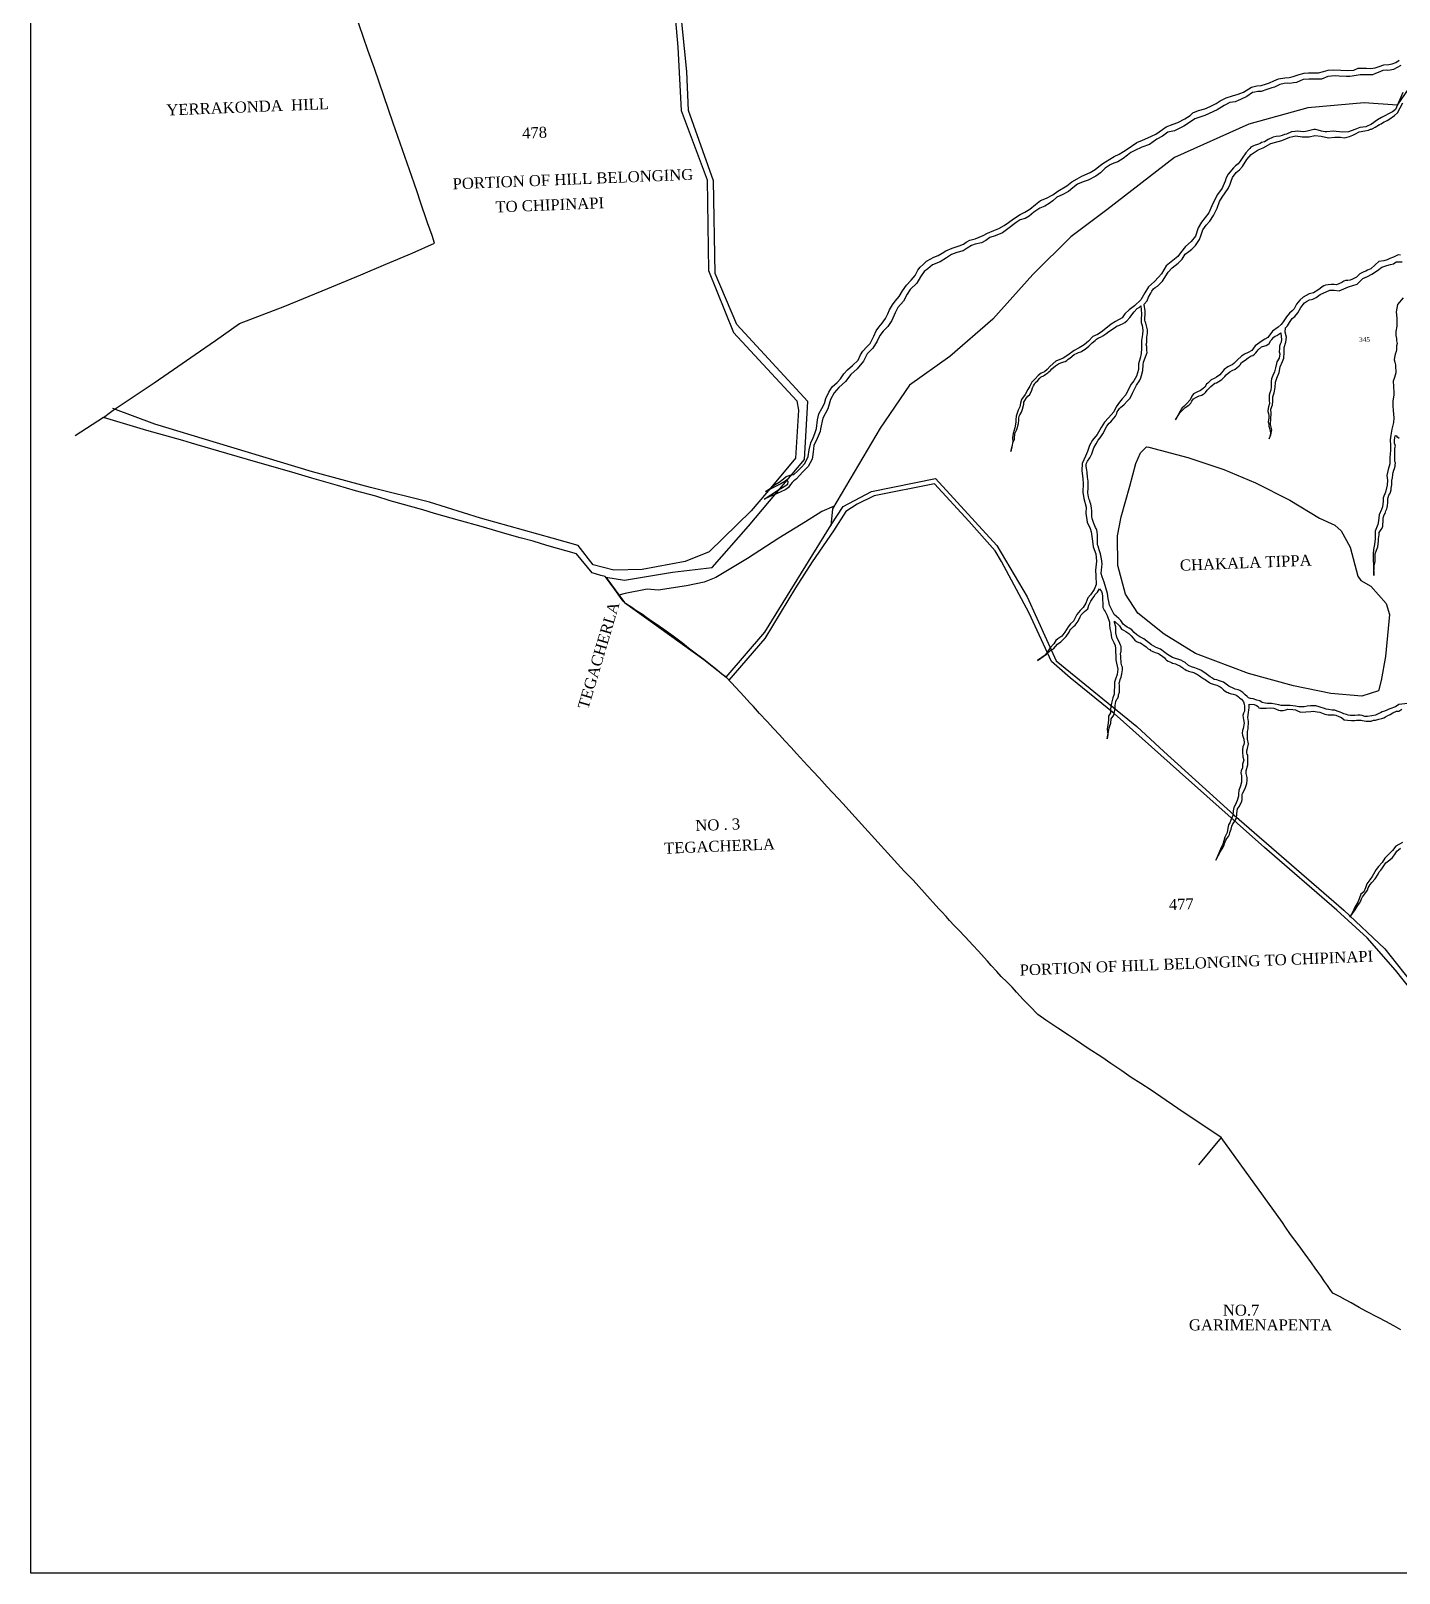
# Model space of a CAD drawing. Header units: inches. Extents: x 52 to 875, y -20 to 782.
# Drawn here: x 52.2 to 424.8, y -19.7 to 400.4 of the extents above; entities that cross this region are included whole.
import ezdxf

# ---------------------------------------------------------------- set-up
doc = ezdxf.new("R2010")
doc.units = ezdxf.units.IN
doc.header["$MEASUREMENT"] = 0
for name, pattern in [('ACAD_ISO02W100', [15, 12, -3]), ('ACAD_ISO07W100', [3, 0, -3]), ('BORDER', [1.75, 0.5, -0.25, 0.5, -0.25, 0, -0.25])]:
    doc.linetypes.add(name, pattern=pattern)
for name, color, linetype in [('CARTTRACK', 30, 'ACAD_ISO02W100'), ('HILL', 8, 'Continuous'), ('NALA', 4, 'Continuous'), ('SURVEY_BND', 7, 'Continuous'), ('SURVEY_NO', 7, 'Continuous')]:
    doc.layers.add(name, color=color, linetype=linetype)
doc.layers.add('FOOTPATH', color=150, linetype='ACAD_ISO07W100', lineweight=30)
doc.layers.add('VILL_BOUNDARY', color=6, linetype='BORDER', lineweight=30)
doc.styles.get("Standard").update_dxf_attribs({"font": 'TIMES.TTF'})

msp = doc.modelspace()

# ---------------------------------------------------------------- linework, layer by layer
at = {"linetype": 'ByBlock', "lineweight": 30}
msp.add_lwpolyline([(52.23, 782.18), (875.42, 782.18), (875.42, -19.69), (52.23, -19.69)], close=True, dxfattribs=at)
at = {"layer": 'CARTTRACK', "linetype": 'ByBlock'}
msp.add_lwpolyline([(429.42, 387.63), (424.3, 380.12), (415.24, 380.75), (399.93, 379.45), (383.85, 374.97), (363.6, 365.91), (345.19, 351.65), (335.37, 344.25), (325.01, 334.05), (314.12, 321.88), (302.46, 311.69), (291.51, 303.89), (283.5, 292.16), (270.47, 270.15), (270.05, 265.52)], dxfattribs=at)
at = {"layer": 'FOOTPATH', "linetype": 'ByBlock'}
msp.add_lwpolyline([(270.94, 270.95), (267.58, 269.5), (263.16, 266.63), (255.87, 262.21), (247.39, 256.7), (238.78, 251.47), (235.53, 250.18), (230.76, 249.2), (223.03, 248.04), (220, 248.3), (214.08, 247.17), (212.34, 246.65)], dxfattribs=at)
at = {"layer": 'HILL', "linetype": 'ByBlock'}
for points in [[(227.16, 410.49), (228.38, 395.9), (229.31, 378.64), (236.37, 359.8), (236.78, 335.08), (243.54, 318.26), (260.75, 299.6), (261.22, 297.07), (260.4, 283.97), (254.61, 277.03), (248.39, 269.69), (236.89, 258.46), (230.38, 255.87), (218.66, 253.69), (210.96, 253.46), (205.3, 254.96), (201.28, 260.19), (194.15, 262.19), (174.7, 267.61), (160.74, 271.97), (144.74, 276.01), (128.89, 280.25), (102.8, 288.14), (86.03, 293.25), (74.54, 297.5)], [(356.65, 286.99), (367.26, 284.21), (377.04, 280.94), (385.68, 277.25), (395.01, 272.58), (403.13, 267.64), (407.24, 265.7), (409.04, 264.23), (411.42, 259.73), (413.54, 251.85), (414.37, 250.68), (417.04, 249.13), (421.27, 244.44), (422.16, 241.38), (421.1, 229.99), (419.87, 223.45), (419.14, 220.61), (414.62, 219.15), (406.23, 219.88), (396.01, 221.94), (383.75, 225.38), (369.32, 230.81), (360.8, 236.01), (353.6, 241.75), (350.29, 246.99), (348.23, 254.77), (348.14, 262.88), (349.08, 268.04), (351.45, 276.35), (353.13, 282.52), (354.38, 285.48), (355.99, 287.08), (356.65, 286.99)], [(435.35, 129.98), (423.78, 144.57), (416.12, 153.33), (407.83, 160.88), (388.09, 177.98), (365.01, 198.52), (347.2, 214.44), (335.21, 224.15), (330.15, 228.58), (324.01, 241.81), (316.53, 255.89), (314.78, 258.75), (307.6, 266.79), (298.31, 277), (281.86, 273.74), (277.26, 271.42), (274.16, 269.46), (270.77, 264.21), (264.97, 255.71), (260.41, 248.64), (252.1, 234.86), (242.3, 223.55)]]:
    msp.add_lwpolyline(points, dxfattribs=at)
at = {"layer": 'NALA'}
for points in [[(425.27, 390.94), (423.27, 389.88), (422.38, 389.68), (421.64, 389.61), (421.23, 389.68), (420.33, 389.54), (419.04, 389.02), (418.34, 388.73), (417.5, 388.39), (416.55, 388.37), (415.35, 388.43), (414.15, 388.39), (412.02, 388), (411.38, 387.91), (410.43, 387.91), (408.42, 388.02), (407.36, 388.16), (405.37, 387.93), (403.65, 387.23), (402.54, 387.23), (400.19, 387.23), (398.7, 387.16), (397.82, 386.75), (396.83, 386.35), (396.01, 386.17), (394.99, 386.03), (394.34, 386.08), (393.46, 386.03), (392.28, 385.78), (390.83, 385.08), (390.13, 384.81), (388.73, 384.37), (387.21, 383.86), (386.31, 383.83), (385.54, 383.7), (384.91, 383.54), (383.3, 382.48), (381.57, 381.65), (380.95, 381.37), (380.12, 381.08), (378.68, 380.83), (377.16, 380.08), (375.21, 378.9), (371.89, 377.3), (369.17, 376.37), (368.28, 375.8), (366.2, 374.42), (363.63, 373.11), (361.78, 372.77), (360.4, 371.7), (358.81, 370.85), (356.78, 369.38), (354.72, 368.7), (352.85, 367.83), (351.75, 367.26), (350.81, 366.5), (349.69, 365.63), (348.16, 364.73), (347.15, 364.29), (346.1, 363.9), (344.77, 362.98), (343.47, 361.66), (342.17, 360.75), (340.11, 359.73), (338.75, 359.23), (337.18, 358.59), (335.97, 357.65), (334.74, 356.63), (333.04, 355.73), (331.58, 355.05), (330.53, 354.07), (329.5, 353.36), (328.35, 352.6), (326.96, 352.06), (325.32, 350.98), (324.01, 349.86), (322.93, 349.22), (321.63, 348.88), (320.53, 348.15), (318.25, 346.43), (316.79, 345.35), (314.82, 344.55), (313.33, 344.09), (312.3, 343.27), (311.12, 342.68), (309.37, 342.24), (308.32, 341.9), (307.2, 341.22), (306.08, 340.44), (304.37, 339.98), (302.93, 339.49), (301.56, 338.57), (299.82, 337.49), (297.74, 336.6), (296.46, 335.55), (295.49, 334.79), (294.49, 333.34), (293.44, 331.64), (291.63, 329.9), (290.86, 328.63), (289.87, 326.72), (288.32, 325), (287.61, 323.61), (286.64, 321.45), (285.55, 319.81), (284.29, 318.6), (283.38, 317.42), (282.71, 315.9), (281.48, 313.93), (279.97, 312.43), (278.94, 310.43), (277.25, 308.33), (275.46, 306.82), (274.03, 304.88), (272.24, 303.28), (270.95, 301.82), (269.92, 300), (269.24, 297.45), (267.88, 294.89), (267.23, 291.94), (267.17, 291.21), (266.37, 289.33), (265.44, 287.42), (265.21, 285.63), (264.98, 283.71), (263.85, 281.69), (262.42, 280.26), (261.48, 279.24), (260.69, 278.36), (260.26, 278), (259.96, 277.78), (259.53, 277.35), (259.1, 276.83), (258.5, 275.98), (257.83, 275.47), (256.22, 274.76), (254.84, 274.13), (253.28, 273.45), (253.04, 273.41), (251.87, 272.81), (255.79, 275.35), (256.88, 276.02), (258.31, 276.93), (258.45, 277.63), (258.06, 278.08), (257.5, 277.66), (256.47, 277.02), (255.52, 276.54), (252.27, 274.95)], [(252.27, 274.95), (254.08, 276.05), (254.91, 276.78), (255.99, 277.46), (257.2, 278.32), (257.93, 279.03), (258.95, 279.33), (259.97, 279.57), (260.98, 280.49), (261.96, 281.45), (262.98, 282.5), (263.91, 284.48), (264.19, 286.26), (264.61, 288.2), (265.24, 289.51), (265.66, 290.67), (266.11, 292.04), (266.4, 294.43), (266.8, 296.05), (267.64, 297.51), (268.31, 298.91), (268.71, 300.26), (269.52, 301.96), (270.44, 303.39), (271.78, 304.59), (272.65, 305.61), (273.63, 307), (274.62, 308.05), (275.94, 309.21), (277.45, 310.69), (278.16, 312.13), (278.76, 313.11), (279.89, 314.35), (280.79, 315.26), (281.3, 316.34), (281.79, 317.21), (282.43, 318.63), (283.15, 319.64), (284.07, 320.76), (284.95, 322.06), (285.59, 323.27), (286.01, 324.42), (286.8, 325.79), (287.58, 326.75), (288.69, 328), (289.59, 329.54), (290.67, 331.08), (291.93, 332.48), (293, 333.78), (293.78, 335.19), (294.37, 336.01), (295.18, 336.77), (296.13, 337.65), (298.12, 338.77), (299.26, 339.21), (300.39, 339.84), (301.35, 340.47), (303.1, 341.16), (305.04, 341.84), (306.14, 342.29), (306.9, 342.83), (307.94, 343.39), (309.34, 343.72), (310.4, 344.14), (311.56, 344.59), (312.71, 345.3), (314.39, 346.03), (315.82, 346.5), (317.23, 347.37), (318.45, 348.18), (319.76, 349.21), (321.6, 350.31), (322.92, 351.01), (324.25, 351.81), (325.75, 353.05), (327.1, 354.14), (328.75, 354.79), (330.51, 355.69), (331.89, 356.74), (334.29, 358.2), (335.69, 359.21), (337.11, 360.08), (338.44, 360.79), (340.69, 361.81), (342.04, 362.63), (343.06, 363.39), (344.1, 364.22), (344.86, 364.74), (347.2, 366.15), (348.57, 366.81), (349.71, 367.48), (350.72, 368.14), (353.35, 370), (354.87, 370.6), (356.4, 371.26), (358.51, 372.25), (360.4, 373.47), (361.36, 374.25), (363.28, 374.98), (364.55, 375.45), (366.48, 376.45), (367.9, 377.34), (368.65, 378.01), (370.16, 378.69), (371.89, 379.17), (373.38, 379.74), (374.98, 380.57), (376.04, 381.28), (377.73, 382.13), (379.46, 382.67), (380.94, 383.16), (382.4, 383.67), (383.86, 384.54), (384.61, 385.01), (386.01, 385.37), (387.22, 385.53), (388.41, 385.82), (389.46, 386.17), (390.71, 386.78), (391.96, 387.28), (393.64, 387.6), (394.89, 387.66), (395.94, 387.9), (397.53, 388.48), (398.95, 388.89), (400.07, 388.96), (401.07, 388.96), (402.83, 388.97), (404.24, 389.34), (405.5, 389.67), (406.98, 389.78), (408.91, 389.65), (410.72, 389.57), (412.47, 389.71), (413.66, 390.19), (414.98, 390.25), (415.89, 390.24), (417, 390.16), (418.25, 390.32), (419.36, 390.65), (420.61, 391.13), (421.95, 391.25), (422.93, 391.39), (423.9, 391.77), (424.83, 392.36)], [(425.8, 383.59), (423.79, 378.92), (422.94, 378.34), (421.93, 377.81), (420.93, 377.22), (419.97, 376.75), (418.86, 376.11), (417.27, 374.95), (415.7, 374.26), (414.06, 374.09), (412.71, 373.52), (411.04, 372.91), (409.41, 372.8), (406.86, 373.05), (405.12, 372.84), (404.62, 372.85), (404.08, 372.99), (403.67, 373.09), (403.4, 373.17), (403.05, 373.25), (402.76, 373.33), (402.06, 373.46), (401.53, 373.46), (399.75, 373.06), (399.33, 372.97), (398.63, 372.91), (397.22, 373.07), (396.48, 372.97), (395.52, 372.87), (394.14, 372.22), (393.57, 372.1), (392.93, 371.9), (392.32, 371.72), (391.34, 371.59), (390.52, 371.42), (389.09, 370.82), (388.09, 370.18), (387.35, 369.93), (386.95, 369.73), (386.54, 369.55), (385.97, 369.33), (385.56, 369.27), (385.1, 369.09), (384.45, 368.71), (384.17, 368.32), (383.85, 368.1), (383.04, 367.18), (382.04, 365.71), (381.49, 364.88), (381, 364.16), (380.21, 363.59), (379.7, 363.03), (378.28, 361.33), (377.7, 360.32), (377.44, 359.41), (376.58, 357.56), (375.29, 355.77), (374.05, 353.34), (372.96, 350.82), (370.94, 348.31), (370.06, 346.72), (369.31, 344.45), (368.2, 342.97), (366.64, 341.6), (365.22, 339.9), (364.5, 338.95), (363.13, 337.79), (361.39, 336.37), (360.07, 334.23), (359.3, 333.3), (358.14, 332.07), (356.53, 330.69), (355.58, 329.02), (354.49, 327.1), (352.7, 325.51), (351.26, 324.4), (350.12, 323.29), (349.36, 322.22), (347.6, 321.24), (346.37, 320.49), (343.99, 318.54), (343.41, 318.09), (342.63, 317.68), (341.39, 317.12), (340.19, 315.81), (339.05, 314.86), (337.7, 314.02), (336.31, 313.33), (334.59, 312.02), (333.32, 311.27), (331.35, 310.37), (329.8, 309.02), (328.97, 308.13), (328.27, 307.49), (327.32, 307.11), (326.51, 306.46), (325.67, 305.63), (324.82, 304.73), (324.22, 303.64), (323.7, 302.66), (322.95, 301.3), (321.94, 299.93), (321.69, 298.98), (321.54, 297.93), (321.1, 297.06), (320.8, 296.23), (320.47, 295.39), (320.44, 294.54), (320.42, 293.75), (320.15, 292.27), (319.95, 291.62), (319.66, 290.72), (319.53, 289.54), (319.58, 288.54), (319.3, 287.04), (319.05, 285.76), (319.51, 287.62), (319.7, 288.38), (320.06, 289.1), (320.06, 289.75), (320.11, 290.25), (320.13, 290.75), (320.41, 291.21), (320.74, 291.82), (321.17, 293.44), (321.22, 294.36), (321.22, 294.89), (321.33, 295.39), (321.54, 295.81), (321.95, 296.55), (322.26, 297.33), (322.58, 298.66), (322.61, 299.25), (322.85, 299.74), (323.36, 300.42), (323.65, 300.88), (324.22, 301.37), (324.78, 302.48), (324.92, 303.15), (325.24, 303.66), (325.48, 304.18), (325.71, 304.49), (326.43, 305.15), (326.92, 305.82), (327.32, 306.14), (327.92, 306.42), (328.24, 306.61), (328.61, 306.83), (329.17, 307.23), (329.41, 307.49), (329.84, 307.88), (330.21, 308.28), (331.25, 309.15), (332, 309.64), (332.72, 309.97), (333.45, 310.25), (333.87, 310.29), (334.31, 310.61), (334.65, 310.91), (335.09, 311.25), (336.31, 312.23), (337.11, 312.59), (337.53, 312.73), (338.11, 312.95), (338.4, 313.15), (338.87, 313.41), (339.29, 313.68), (340.3, 314.46), (341.18, 315.42), (342.01, 316.06), (342.39, 316.39), (342.94, 316.75), (343.48, 316.98), (344.07, 317.29), (344.93, 317.85), (345.71, 318.53), (347.04, 319.33), (347.64, 319.79), (348.03, 319.99), (348.49, 320.14), (349.02, 320.35), (349.5, 320.59), (350.06, 320.96), (350.65, 321.41), (351.47, 322.33), (352.65, 323.8), (353.46, 324.72), (354.03, 325.05), (354.47, 325.5), (354.61, 323.34), (354.53, 321.79), (354.58, 320.97), (354.78, 320.1), (354.99, 318.83), (354.88, 317.65), (354.6, 316.08), (354.61, 314.84), (354.62, 313.89), (354.54, 312.51), (354.25, 311.24), (353.78, 309.66), (353.81, 309.05), (353.81, 308.11), (353.27, 306.29), (352.54, 305.05), (351.87, 304.11), (351.24, 303.17), (350.34, 301.26), (349.42, 300.19), (348.65, 299.26), (347.7, 298.01), (347.11, 296.65), (345.65, 295), (344.53, 293.82), (343.68, 292.3), (342.61, 290.48), (341.3, 288.93), (340.5, 287.41), (339.94, 285.84), (339.36, 284.51), (338.51, 282.58), (338.4, 280.61), (338.63, 278.4), (338.73, 277.07), (338.63, 274.71), (338.9, 273.02), (339.56, 270.66), (339.51, 269), (339.86, 266.58), (340.68, 264.79), (340.96, 263.89), (341.28, 261.36), (341.46, 259.81), (342.18, 257.9), (342.37, 255.97), (342.14, 253.46), (342.17, 251.96), (342.26, 249.6), (341.77, 248.24), (340.79, 246.77), (340.03, 245.91), (339.51, 244.53), (338.77, 243.32), (337.95, 242.52), (337.06, 241.37), (336.15, 239.61), (335.35, 238.85), (334.63, 238.05), (333.78, 236.6), (332.91, 235.55), (331.84, 234.8), (331.36, 234.3), (330.78, 233.4), (329.8, 232.31), (328.37, 230.32), (326.32, 228.9), (328.81, 230.57), (329.88, 231.56), (330.66, 232.03), (331.77, 233.32), (332.7, 233.97), (333.49, 234.75), (334.12, 235.41), (334.99, 236.59), (335.17, 237.06), (335.42, 237.41), (335.78, 237.78), (336.16, 238.13), (336.6, 238.52), (337.38, 239.61), (337.98, 240.81), (338.22, 241.3), (338.68, 241.76), (339.16, 242.26), (340.01, 242.97), (340.31, 243.94), (340.61, 244.51), (340.89, 245.07), (341.2, 245.62), (341.63, 246.24), (342.01, 246.9), (342.65, 247.49), (343.21, 248.41), (343.78, 247.64), (343.96, 247.09), (343.98, 246.33), (344.04, 245.48), (344.07, 244.43), (344.13, 243.35), (344.46, 242.63), (344.78, 242.2), (345.27, 241.13), (345.89, 239.28), (345.9, 238.5), (345.99, 237.57), (346.26, 236.5), (346.5, 235.05), (346.77, 234.52), (347.11, 233.78), (347.43, 232.99), (347.52, 232.16), (347.59, 231.48), (347.65, 229.95), (347.68, 229.04), (347.86, 228.18), (348.17, 226.48), (347.98, 225.06), (347.57, 223.84), (347.33, 222.96), (347.28, 222.25), (347.29, 221.76), (347.19, 220.58), (347.22, 219.74), (346.87, 218.68), (346.51, 217.22), (346.24, 215.74), (346.17, 214.67), (345.64, 213.68), (345.65, 212.82), (345.58, 211.79), (345.29, 210.29), (345.44, 208.74), (345.28, 207.54), (345.71, 209.96), (345.94, 210.85), (346.26, 211.85), (346.35, 212.96), (347.1, 214), (347.29, 214.88), (347.5, 215.8), (347.5, 216.62), (347.64, 217.72), (347.9, 218.32), (348.16, 218.6), (348.42, 219.13), (348.42, 219.52), (348.66, 220.29), (348.64, 220.79), (348.64, 221.39), (348.63, 221.75), (348.61, 222.2), (348.58, 222.68), (348.71, 223.22), (348.86, 223.73), (349.06, 224.35), (349.21, 224.81), (349.32, 225.26), (349.4, 225.75), (349.43, 226.31), (349.44, 227.04), (349.31, 227.44), (349.19, 227.79), (349.14, 228.18), (349.14, 228.56), (349.06, 228.81), (349, 229.3), (348.97, 229.86), (349.01, 230.12), (348.94, 230.65), (349.15, 231.38), (349.1, 231.98), (349.1, 232.44), (349.09, 232.7), (348.9, 233.1), (348.74, 233.51), (348.62, 233.82), (348.14, 234.79), (347.96, 235.26), (347.62, 236.45), (347.62, 237.04), (347.62, 238.06), (347.32, 239.19), (347.27, 239.61), (348.62, 238.3), (349.16, 237.45), (349.77, 237.1), (350.42, 236.77), (351.15, 236.22), (351.84, 235.64), (352.34, 234.99), (352.81, 234.43), (353.29, 234.07), (353.91, 233.79), (354.36, 233.65), (354.72, 233.4), (355.28, 233.06), (355.9, 232.6), (356.49, 232.06), (356.93, 231.84), (357.11, 231.64), (357.58, 231.38), (358.39, 231.09), (359.04, 230.91), (359.26, 230.79), (359.55, 230.6), (359.88, 230.37), (360.34, 230.04), (360.9, 229.57), (361.19, 229.26), (361.45, 228.97), (361.93, 228.69), (362.78, 228.35), (363.11, 228.17), (363.58, 228.06), (363.91, 227.93), (364.41, 227.72), (365.05, 227.46), (365.64, 227.06), (365.88, 226.91), (366.18, 226.65), (366.42, 226.5), (366.8, 226.21), (367.45, 225.94), (368.04, 225.79), (368.56, 225.68), (369.03, 225.53), (369.36, 225.38), (369.64, 225.24), (369.91, 225.06), (370.43, 224.73), (370.84, 224.47), (371.35, 224.08), (371.58, 223.91), (372, 223.68), (372.32, 223.41), (372.69, 223.13), (373.13, 222.86), (373.35, 222.75), (373.57, 222.62), (373.85, 222.53), (374.12, 222.48), (374.82, 222.29), (375.15, 222.18), (375.68, 221.92), (376.03, 221.73), (376.31, 221.57), (376.64, 221.22), (376.99, 220.86), (377.41, 220.52), (377.87, 220.3), (378.2, 220.14), (378.52, 220.02), (378.8, 219.91), (379.16, 219.77), (379.56, 219.68), (380.24, 219.53), (380.63, 219.38), (381.07, 219.02), (381.42, 218.66), (381.84, 218.31), (382.37, 217.66), (382.58, 217.03), (382.73, 216.42), (382.73, 215.63), (382.65, 215.1), (382.42, 214.54), (382.23, 213.89), (382.37, 212.82), (382.6, 211.85), (382.35, 210.4), (382.14, 209.79), (382.02, 209.12), (382.1, 208.59), (382.5, 207.46), (382.56, 206.43), (382.5, 205.99), (382.25, 205.36), (382.14, 204.56), (382.1, 203.93), (382.27, 202.61), (382.46, 201.75), (382.18, 200.67), (382.12, 199.63), (381.76, 198.85), (381.72, 198.31), (381.83, 197.46), (381.91, 196.89), (381.87, 195.74), (381.6, 194.71), (381.11, 193.45), (381.05, 192.59), (381.05, 191.92), (380.72, 190.76), (380.13, 189.45), (379.79, 188.8), (379.56, 187.92), (379.52, 186.66), (379.01, 185.4), (378.66, 184.66), (378.34, 184.08), (378.19, 183.22), (377.98, 182.02), (377.31, 180.74), (377.02, 179.75), (376.83, 178.87), (376.62, 178.43), (376.37, 177.96), (375.72, 176.43), (374.88, 174.46), (376.16, 176.89), (376.58, 177.58), (377.04, 178.36), (377.27, 179.05), (377.59, 179.91), (377.9, 180.37), (378.32, 180.92), (378.64, 181.49), (378.72, 182.05), (379.08, 182.93), (379.25, 183.76), (379.48, 184.37), (379.83, 184.81), (380.13, 185.29), (380.42, 185.73), (380.59, 186.76), (380.59, 187.22), (380.67, 187.85), (380.82, 188.5), (381.37, 189.18), (381.51, 189.66), (381.96, 190.44), (382.02, 191.09), (382.04, 191.57), (382.04, 192.26), (382.1, 192.62), (382.88, 194.02), (383.28, 195.42), (383.41, 196.32), (383.43, 197.01), (383.11, 198.15), (383.13, 198.82), (383.59, 200.47), (383.6, 201.56), (383.6, 202.14), (383.6, 202.73), (383.55, 203.09), (383.39, 203.38), (383.3, 203.76), (383.3, 204.3), (383.47, 204.93), (383.78, 206.21), (383.49, 207.42), (383.53, 208.17), (383.47, 208.97), (383.47, 209.51), (383.66, 210.31), (383.79, 212.28), (383.58, 213.36), (383.64, 214.01), (383.76, 214.85), (383.85, 215.38), (383.93, 216.11), (383.95, 217.03), (385.3, 216.91), (385.93, 216.61), (386.39, 216.34), (386.6, 216.01), (387.08, 215.9), (388.55, 215.92), (389.7, 215.96), (390.65, 215.86), (391.11, 215.73), (391.93, 215.33), (392.39, 215.27), (393.25, 215.25), (393.97, 215.4), (394.49, 215.61), (395.83, 215.54), (396.57, 215.42), (397.28, 215.12), (398.06, 214.83), (400.75, 215.02), (401.36, 215.06), (402.45, 214.93), (403.17, 214.78), (404.15, 214.47), (404.55, 214.26), (405.44, 214.09), (406.38, 214.09), (407.09, 214.09), (407.53, 213.97), (408.35, 213.67), (409.07, 213.34), (409.8, 212.71), (410.69, 212.6), (411.86, 212.5), (412.7, 212.52), (413.17, 212.6), (413.69, 212.66), (414.45, 212.66), (414.84, 212.54), (415.29, 212.45), (415.79, 212.33), (416.33, 212.33), (417.15, 212.37), (417.83, 212.6), (418.4, 212.66), (419.24, 212.87), (420.1, 213.1), (420.65, 213.25), (421.09, 213.57), (421.72, 213.92), (422.33, 214.19), (423.1, 214.61), (424.07, 215.12), (424.68, 215.12), (425.49, 215.59)], [(428.74, 217.34), (424.75, 216.87), (423.81, 216.26), (422.25, 215.72), (420.84, 215.06), (420.17, 214.86), (419.71, 214.63), (419.22, 214.44), (418.34, 214.02), (417.37, 213.85), (416.15, 213.63), (415.42, 213.66), (414.72, 213.86), (414.14, 214), (413.57, 214.03), (412.7, 213.93), (411.58, 213.94), (410.88, 214), (410.44, 214.16), (409.76, 214.36), (409.21, 214.61), (408.73, 214.83), (407.91, 215.12), (407.24, 215.35), (406.56, 215.35), (405.6, 215.51), (404.88, 215.65), (404.17, 215.87), (403.56, 216.07), (403.03, 216.25), (402.14, 216.5), (400.69, 216.51), (399.75, 216.46), (398.9, 216.25), (398.19, 216.23), (397.46, 216.25), (396.54, 216.48), (395.12, 216.67), (394.59, 216.67), (393.88, 216.62), (392.64, 216.59), (392.02, 216.83), (390.06, 217.15), (388.94, 217.2), (388.29, 217.27), (387.54, 217.46), (387.26, 217.63), (386.82, 217.86), (386.07, 218.12), (385.05, 218.45), (384.33, 218.54), (383.79, 218.74), (383.41, 219.09), (382.89, 219.52), (382.19, 220.16), (381.42, 220.72), (380.98, 220.91), (380.18, 221.11), (379.8, 221.21), (378.42, 221.87), (376.99, 223), (376.15, 223.24), (375.58, 223.47), (375.12, 223.6), (374.45, 223.75), (373.95, 224.06), (373.31, 224.45), (372.25, 225.26), (370.84, 226.26), (370.1, 226.5), (369.16, 226.92), (368.28, 227.12), (367.44, 227.51), (366.54, 228.32), (365.85, 228.73), (365.6, 228.89), (363.12, 229.73), (361.73, 230.48), (360.96, 231.08), (359.81, 231.94), (358.64, 232.43), (357.36, 233.13), (356.51, 233.82), (355.25, 234.81), (354.15, 235.31), (353.35, 235.91), (352.67, 236.48), (352.04, 237.19), (351.24, 237.68), (350.71, 237.97), (350.12, 238.37), (349.65, 238.78), (349, 239.82), (348.44, 240.33), (347.21, 241.4), (346.95, 241.97), (346.64, 242.48), (345.94, 243.99), (345.71, 244.97), (345.52, 245.73), (345.41, 247.15), (344.49, 250.19), (343.94, 251.67), (343.7, 252.54), (343.86, 254.35), (343.92, 255.12), (343.84, 255.93), (343.76, 256.55), (343.47, 257.94), (343.14, 258.98), (342.85, 260), (342.7, 260.42), (342.66, 260.77), (342.68, 261.3), (342.68, 261.99), (342.69, 262.98), (342.55, 263.95), (342.46, 264.36), (342.28, 264.79), (342.12, 265.1), (341.6, 266.49), (341.19, 267.55), (341.12, 268.12), (341.1, 268.65), (341.09, 269.03), (341.09, 269.58), (341, 270.5), (340.81, 271.48), (340.66, 271.93), (340.58, 272.33), (340.41, 272.7), (340.17, 273.43), (340.05, 274.59), (340.12, 275.88), (340.12, 276.36), (340.12, 276.9), (340.09, 277.69), (339.97, 278.83), (339.84, 280.19), (339.77, 280.76), (339.64, 281.25), (339.59, 281.69), (339.58, 282.13), (339.66, 282.63), (339.98, 283.2), (340.61, 284.05), (341.11, 285.13), (341.67, 286.8), (342.33, 287.93), (342.83, 288.88), (343.35, 289.52), (344.14, 290.63), (345.18, 292.73), (345.82, 293.53), (346.33, 293.87), (346.69, 294.35), (347.53, 295.45), (347.88, 296.13), (348.06, 296.61), (348.28, 297), (348.64, 297.49), (348.92, 297.82), (349.94, 298.59), (350.78, 299.49), (351.57, 300.34), (352.22, 301.7), (352.62, 302.59), (353.31, 303.84), (353.62, 304.42), (353.94, 304.82), (354.16, 305.26), (354.46, 305.89), (354.65, 306.47), (355.01, 307.84), (355.03, 308.36), (355.06, 308.91), (355.06, 309.38), (355.22, 310.16), (355.87, 312), (356.16, 312.81), (356.12, 313.29), (356.05, 314.01), (356.05, 314.4), (355.95, 314.88), (356.07, 315.5), (356.13, 316.95), (356.27, 318.01), (356.29, 318.43), (356.25, 318.98), (356.22, 319.31), (356.01, 320.01), (355.78, 320.8), (355.61, 321.21), (355.58, 321.61), (355.58, 322.06), (355.65, 323.17), (355.65, 324.18), (355.54, 324.64), (355.49, 325.18), (355.39, 325.81), (355.36, 325.97), (356.2, 326.84), (356.52, 327.81), (357.21, 328.95), (357.45, 329.43), (357.88, 330.08), (358.33, 330.43), (358.98, 330.82), (360.32, 332.16), (361.88, 334.66), (362.96, 335.81), (363.8, 336.5), (364.67, 337.11), (365.75, 338.21), (366.55, 339.54), (367.5, 340.28), (368.34, 340.91), (369.38, 341.95), (370.46, 343.59), (370.89, 344.84), (371.31, 346.19), (372.25, 347.48), (373.27, 348.52), (374.29, 350.1), (375.2, 352.07), (375.84, 353.92), (376.58, 355.11), (378.24, 357.45), (378.75, 358.65), (379.08, 359.45), (379.38, 360.47), (380.42, 361.75), (381.37, 362.54), (382.15, 363.39), (383.34, 365.36), (384.46, 366.74), (386.39, 367.93), (387.77, 368.55), (389.87, 369.68), (392.88, 370.53), (395.02, 371.39), (396.62, 371.8), (398.39, 371.48), (400.31, 371.5), (401.8, 371.89), (403.55, 371.69), (405.59, 371.28), (407.25, 371.43), (408.85, 371.43), (409.83, 371.28), (411.3, 371.58), (412.19, 371.94), (412.92, 372.31), (413.95, 372.87), (415.48, 373.15), (416.43, 373.36), (417.02, 373.56), (417.31, 373.63), (417.62, 373.79), (418.3, 374.14), (419.48, 374.86), (419.94, 375.07), (420.29, 375.33), (420.69, 375.61), (421.16, 375.8), (421.55, 375.92), (422.03, 376.2), (423.5, 377.29), (424.35, 378.08), (425.79, 380.81)], [(425.2, 339.31), (424.49, 339.33), (423.27, 338.75), (422.29, 338.39), (421.55, 338), (420.59, 337.74), (419.3, 337.54), (418.31, 336.67), (417.06, 335.58), (416.14, 335.15), (415.76, 334.9), (415.17, 334.72), (414.78, 334.59), (414.06, 334.21), (413.17, 333.31), (412.05, 332.73), (411.48, 332.47), (410.79, 332.41), (410.22, 332.41), (409.7, 332.18), (409.22, 331.84), (407.73, 331.22), (407.08, 331.26), (406.3, 331.26), (405.47, 331.2), (404.77, 331.13), (404.32, 330.95), (403.86, 330.62), (403.32, 330.22), (402.61, 329.75), (401.45, 329.06), (400.25, 328.73), (399.47, 328.31), (398.66, 327.8), (397.72, 326.99), (396.84, 325.92), (396.21, 324.65), (395.68, 324.11), (394.94, 323.51), (394.08, 322.5), (393.25, 321.14), (392.7, 320.4), (391.81, 319.66), (390.35, 318.61), (389.04, 316.85), (388.26, 316.41), (387.48, 315.91), (386.85, 315.45), (385.58, 314.55), (384.65, 313.34), (383.66, 312.73), (382.7, 312.31), (381.89, 311.73), (380.78, 310.73), (379.78, 309.8), (379.3, 309.4), (378.87, 309.19), (378.18, 308.84), (377.17, 308.13), (375.93, 306.73), (375.06, 306.08), (374.4, 305.71), (373.65, 305.31), (372.66, 304.45), (372.37, 304.16), (371.88, 303.35), (371.42, 302.94), (371.05, 302.68), (370.69, 302.4), (370.3, 302.23), (370.05, 302.12), (368.82, 301.5), (368.31, 300.86), (367.88, 299.9), (366.88, 298.8), (366.49, 298.4), (366.15, 298.08), (365.74, 297.72), (365.47, 297.33), (365.21, 296.82), (363.86, 294.44), (365.1, 296.3), (366.55, 297.82), (367.51, 298.46), (368.03, 298.93), (368.35, 299.49), (368.82, 300.19), (369.42, 300.49), (370.31, 300.99), (371.11, 301.15), (371.41, 301.39), (371.83, 301.56), (372.1, 301.85), (372.55, 302.54), (373.55, 303.53), (374.61, 304.41), (375.08, 304.49), (375.54, 304.75), (376.5, 305.38), (377.01, 305.84), (377.35, 306.26), (377.66, 306.69), (378.67, 307.52), (379.29, 307.83), (380.16, 308.25), (380.61, 308.57), (381.19, 309.1), (381.48, 309.39), (381.91, 310.01), (382.83, 310.68), (383.66, 311.31), (384.48, 311.82), (384.99, 311.97), (385.39, 312.29), (385.75, 312.65), (386.18, 313.12), (386.41, 313.52), (387.34, 314.27), (388.22, 314.6), (388.59, 314.72), (389.04, 314.96), (389.38, 315.21), (389.86, 316.03), (390.14, 316.32), (390.67, 316.91), (391.04, 317.18), (391.51, 317.42), (392.55, 318.12), (392.71, 317.06), (392.78, 316.39), (392.63, 315.54), (392.42, 315.07), (392.21, 314.48), (392.19, 313.9), (392.17, 312.95), (392.3, 312.39), (392.16, 311.23), (391.52, 310.26), (391.4, 309.78), (391.11, 308.58), (390.82, 307.49), (390.44, 306.47), (390.06, 305.61), (389.94, 304.95), (389.94, 304.33), (389.95, 303.41), (389.82, 302.48), (389.59, 301.75), (389.36, 301.12), (389.38, 300.54), (389.42, 299.83), (389.48, 298.86), (389.24, 297.96), (389.01, 296.95), (389.07, 296.66), (389.21, 296.16), (389.29, 295.55), (389.27, 294.84), (389.09, 293.9), (389.29, 293.31), (389.33, 292.72), (389.5, 292.12), (389.7, 291.52), (389.73, 290.71), (389.36, 289.27), (389.89, 290.33), (390.11, 291.75), (389.77, 293.15), (389.88, 294.82), (389.91, 296.11), (389.9, 297.3), (390.32, 298.54), (390.4, 299.49), (390.44, 300.65), (390.77, 301.79), (391.04, 303.24), (391.1, 304.7), (391.53, 305.77), (392.15, 307.35), (392.37, 308.85), (393.01, 310.31), (393.36, 311.25), (393.48, 312.73), (393.46, 314.17), (393.96, 315.57), (394.09, 316.91), (393.74, 318.27), (393.83, 319.46), (394.43, 320.07), (394.91, 320.91), (395.64, 322.06), (396.42, 322.58), (397.22, 323.6), (398, 325.07), (399, 326.26), (399.6, 326.67), (400.37, 327.11), (400.92, 327.24), (401.29, 327.33), (402.19, 327.75), (403.29, 328.58), (405.89, 329.73), (407.08, 329.71), (408.42, 329.52), (411.04, 330.67), (413.4, 331.37), (414.9, 332.92), (416.21, 333.48), (417.38, 334.06), (418.9, 335.11), (420.08, 336.05), (421.41, 336.43), (422.42, 336.71), (423.24, 336.96), (424.01, 337.49), (425.66, 337.5)], [(425.9, 327.66), (424.36, 325.8), (423.98, 323.86), (424.17, 322.15), (424.18, 319.96), (423.88, 318.52), (423.88, 317.88), (423.9, 317.38), (424.07, 316.58), (424.08, 315.94), (424.22, 315.24), (424.06, 314.61), (424.06, 314.01), (424.07, 313.49), (423.99, 313.02), (423.73, 312.31), (423.52, 311.38), (423.47, 310.78), (423.63, 310.18), (423.79, 309.38), (423.8, 308.55), (423.85, 307.9), (423.85, 307.27), (423.54, 305.94), (423.21, 304.92), (423.29, 303.48), (423.39, 301.84), (423.33, 301.13), (423.08, 299.6), (423.09, 298.25), (423.15, 296.96), (423.38, 294.97), (423.28, 293.74), (422.82, 291.92), (422.49, 290.23), (422.36, 288.98), (422.42, 287.47), (422.4, 285.99), (422.35, 285.26), (422.3, 283.95), (422.29, 282.43), (421.82, 280.89), (421.44, 279.27), (421.6, 278), (421.54, 276.67), (421.04, 274.76), (420.45, 273.19), (420.45, 272.31), (420.23, 270.7), (420.01, 269.97), (419.37, 268.52), (419.18, 266.88), (418.96, 265.91), (418.29, 264.11), (418.26, 262.05), (418.07, 260.46), (417.83, 259.07), (417.73, 257.96), (417.75, 256.65), (417.77, 254.58), (417.87, 252.04), (417.99, 254.85), (418.27, 255.81), (418.26, 256.5), (418.23, 257), (418.23, 257.39), (418.3, 257.96), (418.65, 258.95), (419, 259.82), (419.19, 261.44), (419.19, 262.02), (419.35, 263.12), (419.38, 263.71), (419.88, 264.53), (420.2, 264.94), (420.36, 265.43), (420.35, 265.86), (420.41, 266.8), (420.41, 267.24), (420.43, 267.56), (420.54, 267.98), (420.69, 268.52), (420.98, 268.93), (421.14, 269.6), (421.43, 270.15), (421.53, 270.57), (421.58, 270.99), (421.7, 271.89), (421.72, 272.84), (421.85, 273.25), (421.99, 273.87), (422.22, 274.23), (422.48, 274.77), (422.61, 275.32), (422.66, 275.82), (422.77, 276.75), (422.79, 277.39), (422.8, 277.93), (422.89, 278.37), (422.99, 278.51), (423.09, 279.65), (423.18, 280.12), (423.39, 280.7), (423.55, 281.21), (423.67, 281.84), (423.67, 282.05), (423.8, 282.73), (423.66, 283.08), (423.63, 283.51), (423.63, 283.86), (423.63, 284.37), (423.63, 284.89), (423.61, 285.56), (423.58, 286.2), (423.6, 286.71), (423.76, 287.26), (423.56, 288.03), (423.56, 288.48), (423.54, 288.89), (423.58, 289.55), (423.69, 290.03), (424, 290.17), (424.21, 289.89), (424.82, 289.44)], [(425.68, 179.27), (423.86, 178.33), (422.94, 177.12), (421.94, 176.01), (420.9, 175.04), (420.18, 173.9), (419.15, 172.78), (418.51, 171.96), (417.43, 170.01), (416.78, 169.13), (415.99, 168.05), (415.63, 166.95), (415.16, 165.91), (414.35, 165.23), (413.6, 163.25), (412.67, 161.55), (412.32, 160.61), (411.39, 158.96), (412.82, 160.98), (413.38, 161.92), (414.03, 162.8), (414.35, 163.45), (414.57, 164), (414.86, 164.55), (415.47, 165.33), (416.21, 166.34), (416.36, 166.94), (416.61, 167.39), (416.91, 167.9), (417.37, 168.43), (418.28, 169.42), (419.06, 170.65), (419.38, 171.33), (419.78, 171.81), (420.29, 172.44), (421.21, 173.74), (421.52, 174.01), (422.27, 174.58), (422.98, 175.21), (423.53, 175.99), (423.88, 176.51), (424.18, 176.91), (424.6, 177.34), (425.19, 177.81)]]:
    msp.add_lwpolyline(points, dxfattribs=at)
at = {"layer": 'SURVEY_BND', "linetype": 'ByBlock'}
for points in [[(208.76, 251.62), (213.9, 250.75), (226.98, 252.97), (237.76, 254.25), (247.63, 265.43), (262.88, 283.61), (263.83, 299.45), (244.5, 320.37), (238.55, 334.27), (238.08, 359.56), (231.34, 378.71), (230.84, 389.26), (228.87, 409.08), (221.43, 448.25), (215.49, 469.41), (214.96, 476.17), (231.45, 492.27), (240.32, 494.22)], [(208.76, 251.62), (213.84, 244.71), (235.5, 229.16), (241.57, 224.32), (252.04, 236.6), (270.14, 265.83), (273.39, 270.79), (281.16, 274.9), (298.58, 278.46), (315.25, 260.18), (323.52, 246.19), (331.43, 228.75), (353.34, 210.95), (360.75, 204.09), (379.89, 186.73), (409.71, 160.92), (420.91, 150.32), (436.43, 130.74), (449.29, 119.16), (460.74, 118.27), (478.61, 111.58), (484.53, 104.09)]]:
    msp.add_lwpolyline(points, dxfattribs=at)
at = {"layer": 'VILL_BOUNDARY', "linetype": 'ByBlock'}
for points in [[(425.21, 46.6), (423.37, 47.63), (421.19, 48.82), (419.29, 49.84), (415.74, 51.7), (413.89, 52.68), (411.77, 53.89), (410.21, 54.73), (408.75, 55.58), (406.74, 56.57), (406, 57.58), (405.27, 58.65), (404.49, 59.75), (403.46, 61.28), (402.93, 62.06), (401.92, 63.42), (400.95, 64.79), (399.19, 67.16), (397.29, 69.83), (395.24, 72.57), (393.89, 74.53), (393.04, 75.86), (376.36, 98.95), (364.55, 106.86), (359.87, 110.01), (357.23, 111.83), (354.43, 113.7), (351.87, 115.35), (349.28, 117.13), (346.32, 119.08), (343.82, 120.8), (340.16, 123.21), (336.65, 125.54), (334.74, 126.83), (331.9, 128.7), (328.59, 130.95), (326.39, 132.46), (324.2, 134.75), (322.43, 136.54), (320.61, 138.57), (319.4, 139.87), (318.04, 141.24), (316.47, 142.86), (315.25, 144.21), (313.74, 145.83), (312.68, 147.02), (310.15, 149.81), (308.79, 151.26), (306.66, 153.6), (304.82, 155.53), (303.63, 156.7), (302.4, 158.08), (301.48, 159.19), (300.26, 160.46), (299.47, 161.28), (295.57, 165.58), (292.43, 169.03), (290.06, 171.54), (275.8, 187.18), (273.37, 189.86), (272.06, 191.29), (269.09, 194.48), (266.87, 196.89), (265.25, 198.61), (263.73, 200.3), (260.67, 203.59), (259.27, 205.16), (257.54, 207), (256.06, 208.6), (254.42, 210.39), (252.72, 212.24), (250.67, 214.45), (249.02, 216.33), (248.02, 217.36), (246.45, 219.12), (243.04, 222.78), (241.57, 224.32), (240.4, 225.19), (238.58, 226.69), (237.85, 227.21), (235.5, 229.16), (233.47, 230.6), (231.34, 232.27), (229.65, 233.58), (227.14, 235.48), (224.58, 237.35), (223.4, 238.14), (222.18, 238.99), (220.91, 239.8), (219.57, 240.76), (218.76, 241.38), (216.96, 242.5), (215.84, 243.3), (214.18, 244.4), (213.5, 245.01), (212.81, 246.01), (211.2, 248.23), (209.95, 249.94), (208.9, 251.44), (208.61, 251.8), (207.45, 252.05), (205.09, 252.76), (200.77, 257.89), (192.72, 260.22), (188.96, 261.34), (185.42, 262.33), (181.9, 263.33), (174.8, 265.36), (168.97, 266.97), (162.18, 268.92), (158.93, 269.92), (150.11, 272.41), (146.16, 273.6), (140.65, 275.13), (135.75, 276.55), (128.74, 278.52), (124.18, 279.88), (118.19, 281.63), (113.99, 282.81), (105.58, 285.28), (101.25, 286.53), (96.01, 288.08), (93.65, 288.81), (83.78, 291.53), (71.99, 295.11), (73.89, 296.5), (74.66, 297.06), (79.78, 300.53), (85.8, 304.55), (92.22, 308.96), (96.95, 312.19), (102.48, 316.01), (109.03, 320.68), (121.39, 325.39), (133.09, 330.18), (142.1, 333.88), (148.92, 336.81), (156.1, 339.85), (162.15, 342.54), (161.49, 344.65), (160.23, 348.06), (158.27, 353.99), (157.47, 356.21), (156.6, 358.88), (150.89, 375.2), (145.79, 390.11), (143.98, 395.14), (139.29, 408.97)], [(71.99, 295.11), (64.27, 290.07)], [(376.36, 98.95), (370.13, 91.52)]]:
    msp.add_lwpolyline(points, dxfattribs=at)

# ---------------------------------------------------------------- texts
at = {"layer": 'SURVEY_NO', "linetype": 'ByBlock'}
for s, rotation, p in [('YERRAKONDA  HILL', 2.2757, (89.19, 377.31)), ('478', 2.2757, (186.04, 371.02)), ('PORTION OF HILL BELONGING', 2.2757, (167.13, 357.21)), (' TO CHIPINAPI', 2.2757, (177.66, 350.85)), ('CHAKALA TIPPA', 2.2757, (365.16, 253.32)), ('TEGACHERLA ', 73.4855, (203.96, 215.39)), ('NO . 3', 2.2757, (233.22, 182.42)), ('TEGACHERLA', 2.2757, (224.71, 176.24)), ('477', 2.2757, (362.14, 160.87)), ('PORTION OF HILL BELONGING TO CHIPINAPI', 2.2757, (321.54, 143.06))]:
    msp.add_text(s, height=3, rotation=rotation, dxfattribs=at).set_placement(p)
for s, p in [('NO.7', (376.79, 50.44)), ('GARIMENAPENTA', (367.56, 46.43))]:
    msp.add_text(s, height=3, dxfattribs=at).set_placement(p)
at = {"layer": 'SURVEY_NO', "insert": (413.9, 316.96), "char_height": 1.282, "width": 2.5, "attachment_point": 1}
msp.add_mtext('345', dxfattribs=at)

doc.saveas('drawing.dxf')
